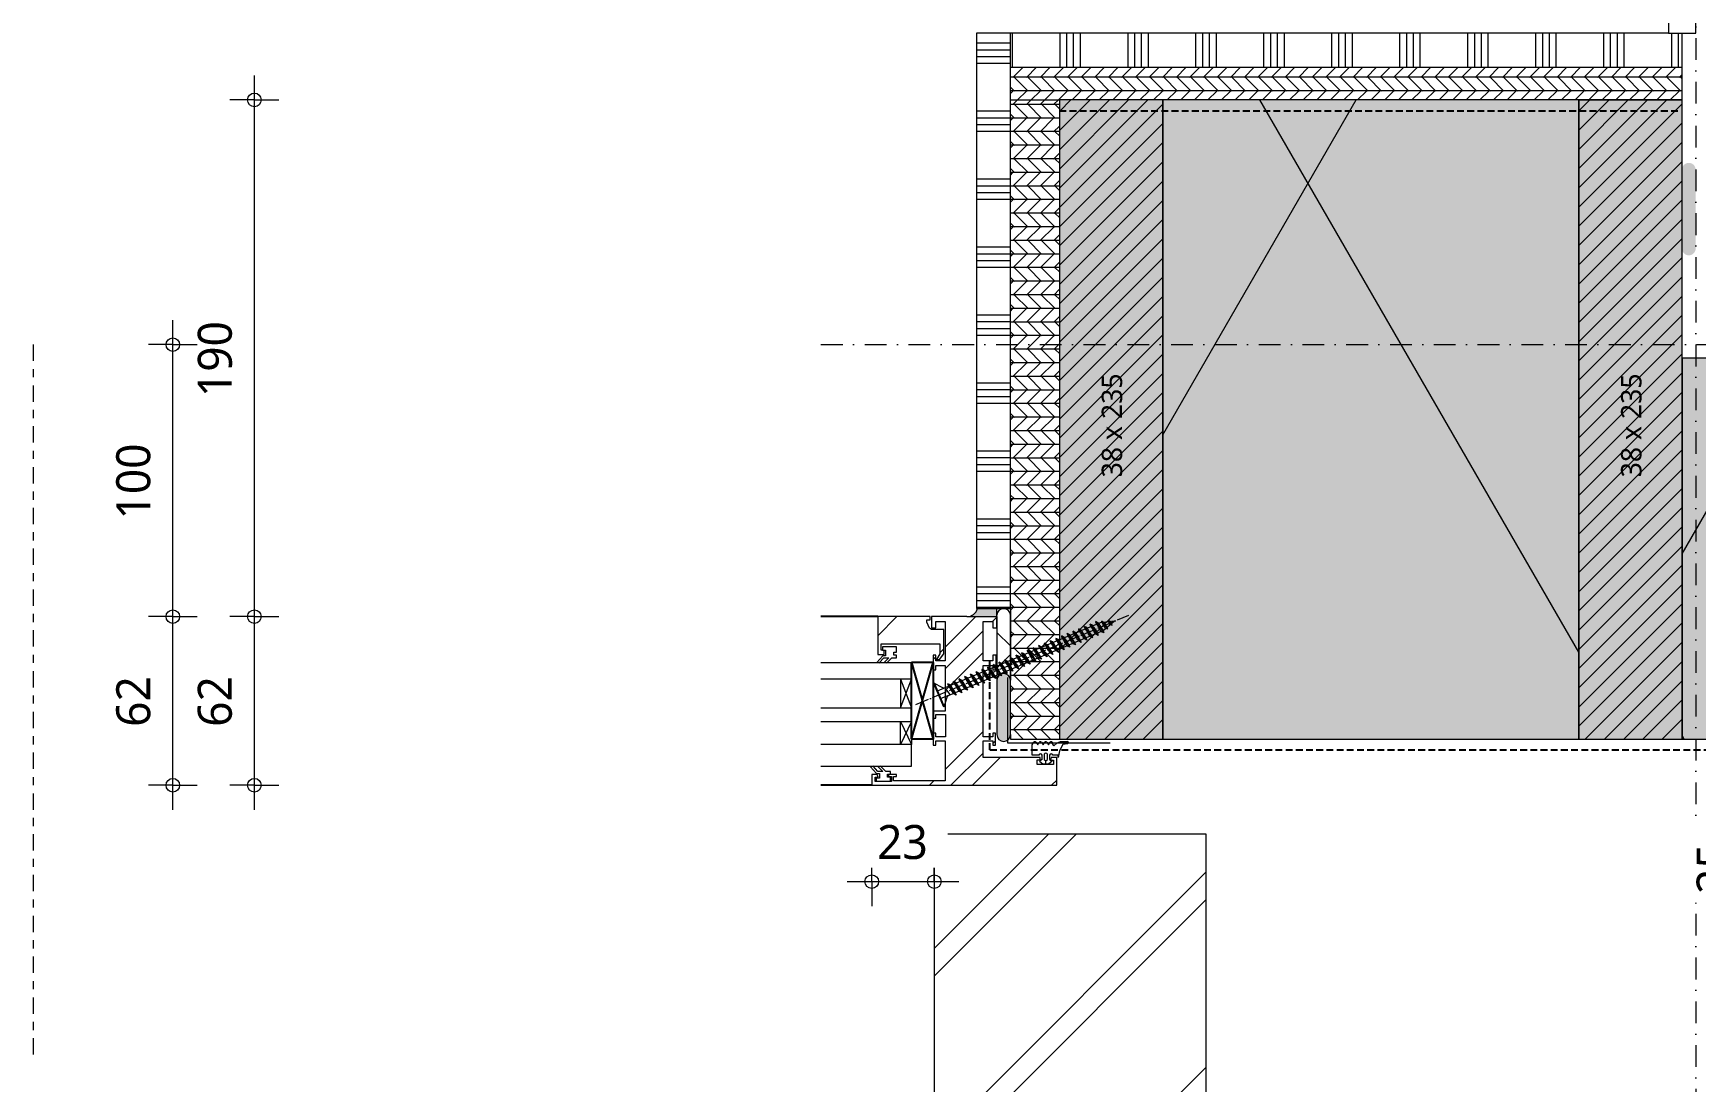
# Model space of a CAD drawing. Header units: millimetres. Extents: x -435 to 27166, y -19117 to 26500.
# Drawn here: x 3107 to 3719, y 19411 to 19796 of the extents above; entities that cross this region are included whole.
import ezdxf

# ---------------------------------------------------------------- set-up
doc = ezdxf.new("R2010")
doc.units = ezdxf.units.MM
for name, pattern in [('MV_center', [15, 6, -3, 3, -3]), ('MV_hartlijn_staal', [6.6, 5, -0.8, 0, -0.8]), ('MV_hidden', [3.75, 2.5, -1.25]), ('MV_stramien', [16, 8, -4, 0, -4])]:
    doc.linetypes.add(name, pattern=pattern)
for name, color, linetype, lineweight in [('A-ANNO-DIMS', 211, 'Continuous', 13), ('A-ANNO-DIMS-5', 211, 'Continuous', 13), ('A-ANNO-NOTE', 131, 'Continuous', 18), ('A-DETL', 90, 'Continuous', 13), ('A-DETL-GENF', 92, 'Continuous', 18), ('A-DETL-MEDM', 33, 'Continuous', 18), ('A-DETL-THIN', 151, 'Continuous', 18)]:
    doc.layers.add(name, color=color, linetype=linetype, lineweight=lineweight)
doc.styles.add('Segoe UI', font='segoeui.ttf', dxfattribs={"height": 7.5})
doc.styles.add('Segoe UI_3', font='segoeui.ttf', dxfattribs={"height": 12.5})
doc.dimstyles.new('2_5_mm', dxfattribs={"dimscale": 304.8, "dimtxt": 13.092049, "dimasz": 0.016404, "dimexe": 0.029528, "dimexo": 0.0625, "dimgap": 0.014764, "dimtad": 1, "dimdec": 0, "dimzin": 0, "dimdsep": 46, "dimtxsty": 'Segoe UI_3', "dimblk1": 'DOTBLANK', "dimblk2": 'DOTBLANK', "dimsah": 1, "dimcen": 0.09, "dimdle": 0.029528, "dimazin": 0, "dimtfac": 1, "dimtdec": 4, "dimtix": 1, "dimtmove": 0, "dimatfit": 3, "dimfxl": 0.029528, "dimfxlon": 1, "dimtvp": 1, "dimtfill": 1, "dimtolj": 1, "dimtzin": 0, "dimarcsym": 2})
pattern_1 = [(0, (0, 0), (0, 5), [50, 0]), (45, (0, 0), (5.00065916, 0), [7.071, -7.071]), (315, (0, 0), (5.00065916, 0), [7.071, -7.071])]

# ---------------------------------------------------------------- blocks, each defined once
blk = doc.blocks.new('42 isolatie - Type 1-3762154-Details Appartement')
at = {"layer": 'A-DETL-GENF'}
blk.add_hatch(color=256, dxfattribs=at).paths.add_polyline_path([(0.28, 0.8), (117.31, 0.8), (117.31, 140.8), (0.28, 140.8), (0.28, 103.27)])
at = {"layer": 'A-DETL-GENF', "lineweight": 13}
h = blk.add_hatch(dxfattribs=at)
h.set_pattern_fill('FP_8', color=256, style=0, pattern_type=2)
h.set_pattern_definition([(60, (-857.8, 704), (-121.936, 70.4), []), (120, (-857.8, 704), (-121.936, -70.4), [])])
h.paths.add_polyline_path([(0.28, 0.8), (117.31, 0.8), (117.31, 140.8), (0.28, 140.8), (0.28, 103.27)])
at = {"layer": 'A-DETL-GENF'}
for p, q in [((117.31, 140.8), (0.28, 140.8)), ((0.28, 140.8), (0.28, 0.8)), ((117.31, 140.8), (0.28, 140.8)), ((117.31, 0.8), (117.31, 140.8)), ((0.28, 0.8), (117.31, 0.8)), ((0.28, 0.8), (117.31, 0.8))]:
    blk.add_line(p, q, dxfattribs=at)
blk = doc.blocks.new('00 hout_rechthoekig_sls - SLS 38x235-V4-Details Appartement')
at = {"layer": 'A-DETL-GENF', "lineweight": 13}
blk.add_hatch(color=256, dxfattribs=at).paths.add_polyline_path([(235, 0), (235, 38), (0, 38), (0, 0), (132.53, 0)])
at = {"layer": 'A-DETL-MEDM', "lineweight": 13}
h = blk.add_hatch(dxfattribs=at)
h.set_pattern_fill('FP_26', color=256, style=0, pattern_type=2)
h.set_pattern_definition([(135, (19771.561, -3675.777), (-3.5355339, -3.5355339), [])])
h.paths.add_polyline_path([(235, 0), (235, 38), (0, 38), (0, 0), (132.53, 0)])
at = {"layer": 'A-DETL-MEDM'}
for p, q in [((235, 38), (0, 38)), ((0, 38), (0, 0)), ((235, 38), (0, 38)), ((235, 0), (235, 38)), ((235, 0), (235, 38)), ((235, 0), (235, 38)), ((0, 0), (235, 0))]:
    blk.add_line(p, q, dxfattribs=at)
blk = doc.blocks.new('00 hout_rechthoekig_sls - SLS 38x235-V5-Details Appartement')
at = {"layer": 'A-DETL-GENF', "lineweight": 13}
blk.add_hatch(color=256, dxfattribs=at).paths.add_polyline_path([(235, 0), (235, 38), (0, 38), (0, 0), (132.53, 0)])
at = {"layer": 'A-DETL-MEDM', "lineweight": 13}
h = blk.add_hatch(dxfattribs=at)
h.set_pattern_fill('FP_27', color=256, style=0, pattern_type=2)
h.set_pattern_definition([(135, (19771.561, -3484.78), (-3.5355339, -3.5355339), [])])
h.paths.add_polyline_path([(235, 0), (235, 38), (0, 38), (0, 0), (132.53, 0)])
at = {"layer": 'A-DETL-MEDM'}
for p, q in [((235, 38), (0, 38)), ((0, 38), (0, 0)), ((235, 38), (0, 38)), ((235, 0), (235, 38)), ((235, 0), (235, 38)), ((235, 0), (235, 38)), ((0, 0), (235, 0))]:
    blk.add_line(p, q, dxfattribs=at)
blk = doc.blocks.new('31 driedubbel_glas - HR___-3167833-Details Appartement')
at = {"layer": 'A-DETL-GENF', "lineweight": 13}
for p, q in [((210, 0), (176.75, 0)), ((210, -21.5), (210, 0)), ((210, -6), (176.75, -6)), ((206, -6), (206, -16.5)), ((206, -16.5), (210, -6)), ((206, -6), (210, -16.5)), ((176.75, -16.5), (210, -16.5)), ((176.75, -21.5), (210, -21.5)), ((210, -21.5), (206, -30)), ((206, -21.5), (210, -30)), ((206, -30), (206, -21.5)), ((210, -21.5), (210, -30)), ((210, -30), (176.75, -30)), ((210, -30), (206, -30)), ((210, -38), (210, -30)), ((176.75, -38), (210, -38))]:
    blk.add_line(p, q, dxfattribs=at)
blk = doc.blocks.new('28 schroeven 2D - Verzonken schroef 5_0x70mm-3126482-Details Appartement')
at = {"layer": 'A-DETL-GENF', "linetype": 'MV_hartlijn_staal', "lineweight": 13}
blk.add_line((0, 9.1), (0, -75.9), dxfattribs=at)
at = {"layer": 'A-DETL-GENF', "lineweight": 5}
for p, q in [((-4.9, 0), (4.9, 0)), ((-2.04, -2.4), (-4.9, 0)), ((4.9, 0), (2.04, -2.4)), ((-4.54, -0.3), (4.54, -0.3)), ((2.5, -4.74), (-2.5, -5.9)), ((-2.5, -5.9), (-1.75, -5.26)), ((-1.5, -4), (1.53, -3.26)), ((-1.5, -3.55), (-1.5, -65)), ((1.5, -65), (1.5, -3.55)), ((1.75, -5.38), (2.5, -4.74)), ((2.5, -7), (-2.5, -8.17)), ((-2.5, -8.17), (-1.75, -7.53)), ((2.5, -9.27), (-2.5, -10.44)), ((-2.5, -10.44), (-1.75, -9.8)), ((2.5, -11.54), (-2.5, -12.71)), ((-2.5, -12.71), (-1.75, -12.07)), ((1.75, -7.64), (2.5, -7)), ((1.75, -9.91), (2.5, -9.27)), ((1.75, -12.18), (2.5, -11.54)), ((2.5, -13.81), (-2.5, -14.98)), ((-2.5, -14.98), (-1.75, -14.34)), ((2.5, -16.08), (-2.5, -17.24)), ((-2.5, -17.24), (-1.75, -16.6)), ((1.75, -14.45), (2.5, -13.81)), ((1.75, -16.72), (2.5, -16.08)), ((2.5, -18.35), (-2.5, -19.51)), ((-2.5, -19.51), (-1.75, -18.87)), ((2.5, -20.62), (-2.5, -21.78)), ((-2.5, -21.78), (-1.75, -21.14)), ((2.5, -22.89), (-2.5, -24.05)), ((-2.5, -24.05), (-1.75, -23.41)), ((1.75, -18.99), (2.5, -18.35)), ((1.75, -21.26), (2.5, -20.62)), ((1.75, -23.53), (2.5, -22.89)), ((2.5, -25.16), (-2.5, -26.32)), ((-2.5, -26.32), (-1.75, -25.68)), ((2.5, -27.43), (-2.5, -28.59)), ((-2.5, -28.59), (-1.75, -27.95)), ((2.5, -29.69), (-2.5, -30.86)), ((-2.5, -30.86), (-1.75, -30.22)), ((1.75, -25.8), (2.5, -25.16)), ((1.75, -28.07), (2.5, -27.43)), ((1.75, -30.33), (2.5, -29.69)), ((2.5, -31.96), (-2.5, -33.13)), ((-2.5, -33.13), (-1.75, -32.49)), ((2.5, -34.23), (-2.5, -35.4)), ((-2.5, -35.4), (-1.75, -34.76)), ((2.5, -36.5), (-2.5, -37.67)), ((1.75, -32.6), (2.5, -31.96)), ((1.75, -34.87), (2.5, -34.23)), ((1.75, -37.14), (2.5, -36.5)), ((-2.5, -37.67), (-1.75, -37.03)), ((2.5, -38.77), (-2.5, -39.93)), ((-2.5, -39.93), (-1.75, -39.29)), ((2.5, -41.04), (-2.5, -42.2)), ((-2.5, -42.2), (-1.75, -41.56)), ((1.75, -39.41), (2.5, -38.77)), ((1.75, -41.68), (2.5, -41.04)), ((2.5, -43.31), (-2.5, -44.47)), ((-2.5, -44.47), (-1.75, -43.83)), ((2.5, -45.58), (-2.5, -46.74)), ((-2.5, -46.74), (-1.75, -46.1)), ((2.5, -47.85), (-2.5, -49.01)), ((-2.5, -49.01), (-1.75, -48.37)), ((1.75, -43.95), (2.5, -43.31)), ((1.75, -46.22), (2.5, -45.58)), ((1.75, -48.49), (2.5, -47.85)), ((2.5, -50.12), (-2.5, -51.28)), ((-2.5, -51.28), (-1.75, -50.64)), ((2.5, -52.38), (-2.5, -53.55)), ((-2.5, -53.55), (-1.75, -52.91)), ((2.5, -54.65), (-2.5, -55.82)), ((1.75, -50.76), (2.5, -50.12)), ((1.75, -53.02), (2.5, -52.38)), ((1.75, -55.29), (2.5, -54.65)), ((-2.5, -55.82), (-1.75, -55.18)), ((2.5, -56.92), (-2.5, -58.09)), ((-2.5, -58.09), (-1.75, -57.45)), ((2.5, -59.19), (-2.5, -60.36)), ((-2.5, -60.36), (-1.75, -59.72)), ((1.75, -57.56), (2.5, -56.92)), ((1.75, -59.83), (2.5, -59.19)), ((2.5, -61.46), (-2.5, -62.62)), ((-2.5, -62.62), (-1.75, -61.98)), ((2.5, -63.73), (-2.5, -64.89)), ((-2.5, -64.89), (-1.75, -64.25)), ((1.76, -65.84), (-1.76, -66.66)), ((-1.76, -66.66), (-1.01, -66.02)), ((-1.5, -65), (0, -70)), ((0, -70), (1.5, -65)), ((1.01, -66.48), (1.76, -65.84)), ((1.75, -62.1), (2.5, -61.46)), ((1.75, -64.37), (2.5, -63.73)), ((-1.02, -68.71), (-0.27, -68.07)), ((1.02, -68.23), (-1.02, -68.71)), ((0.27, -68.87), (1.02, -68.23))]:
    blk.add_line(p, q, dxfattribs=at)
at = {"layer": 'A-DETL-GENF'}
for p, q in [((-1.5, -3.55), (-1.5, 0)), ((1.5, -3.55), (1.5, 0))]:
    blk.add_line(p, q, dxfattribs=at)
at = {"layer": 'A-DETL-GENF', "lineweight": 5}
for centre, start, end in [((-3, -3.55), 360, 50), ((3, -3.55), 130, 180)]:
    blk.add_arc(centre, 1.5, start, end, dxfattribs=at)
for points in [[(-2.5, -5.9), (-1.83, -6.19), (1.75, -5.38)], [(-1.75, -5.26), (2.23, -4.46), (2.5, -4.74)], [(-2.5, -8.17), (-1.83, -8.46), (1.75, -7.64)], [(-2.5, -10.44), (-1.83, -10.73), (1.75, -9.91)], [(-2.5, -12.71), (-1.83, -13), (1.75, -12.18)], [(-1.75, -7.53), (2.23, -6.73), (2.5, -7)], [(-1.75, -9.8), (2.23, -9), (2.5, -9.27)], [(-1.75, -12.07), (2.23, -11.27), (2.5, -11.54)], [(-2.5, -14.98), (-1.83, -15.27), (1.75, -14.45)], [(-2.5, -17.24), (-1.83, -17.54), (1.75, -16.72)], [(-1.75, -14.34), (2.23, -13.53), (2.5, -13.81)], [(-1.75, -16.6), (2.23, -15.8), (2.5, -16.08)], [(-1.75, -18.87), (2.23, -18.07), (2.5, -18.35)], [(-2.5, -19.51), (-1.83, -19.81), (1.75, -18.99)], [(-2.5, -21.78), (-1.83, -22.08), (1.75, -21.26)], [(-2.5, -24.05), (-1.83, -24.35), (1.75, -23.53)], [(-1.75, -21.14), (2.23, -20.34), (2.5, -20.62)], [(-1.75, -23.41), (2.23, -22.61), (2.5, -22.89)], [(-2.5, -26.32), (-1.83, -26.61), (1.75, -25.8)], [(-2.5, -28.59), (-1.83, -28.88), (1.75, -28.07)], [(-2.5, -30.86), (-1.83, -31.15), (1.75, -30.33)], [(-1.75, -25.68), (2.23, -24.88), (2.5, -25.16)], [(-1.75, -27.95), (2.23, -27.15), (2.5, -27.43)], [(-1.75, -30.22), (2.23, -29.42), (2.5, -29.69)], [(-2.5, -33.13), (-1.83, -33.42), (1.75, -32.6)], [(-2.5, -35.4), (-1.83, -35.69), (1.75, -34.87)], [(-1.75, -32.49), (2.23, -31.69), (2.5, -31.96)], [(-1.75, -34.76), (2.23, -33.96), (2.5, -34.23)], [(-1.75, -37.03), (2.23, -36.22), (2.5, -36.5)], [(-2.5, -37.67), (-1.83, -37.96), (1.75, -37.14)], [(-2.5, -39.93), (-1.83, -40.23), (1.75, -39.41)], [(-2.5, -42.2), (-1.83, -42.5), (1.75, -41.68)], [(-1.75, -39.29), (2.23, -38.49), (2.5, -38.77)], [(-1.75, -41.56), (2.23, -40.76), (2.5, -41.04)], [(-2.5, -44.47), (-1.83, -44.77), (1.75, -43.95)], [(-2.5, -46.74), (-1.83, -47.04), (1.75, -46.22)], [(-2.5, -49.01), (-1.83, -49.3), (1.75, -48.49)], [(-1.75, -43.83), (2.23, -43.03), (2.5, -43.31)], [(-1.75, -46.1), (2.23, -45.3), (2.5, -45.58)], [(-1.75, -48.37), (2.23, -47.57), (2.5, -47.85)], [(-2.5, -51.28), (-1.83, -51.57), (1.75, -50.76)], [(-2.5, -53.55), (-1.83, -53.84), (1.75, -53.02)], [(-1.75, -50.64), (2.23, -49.84), (2.5, -50.12)], [(-1.75, -52.91), (2.23, -52.11), (2.5, -52.38)], [(-1.75, -55.18), (2.23, -54.38), (2.5, -54.65)], [(-2.5, -55.82), (-1.83, -56.11), (1.75, -55.29)], [(-2.5, -58.09), (-1.83, -58.38), (1.75, -57.56)], [(-2.5, -60.36), (-1.83, -60.65), (1.75, -59.83)], [(-1.75, -57.45), (2.23, -56.65), (2.5, -56.92)], [(-1.75, -59.72), (2.23, -58.91), (2.5, -59.19)], [(-2.5, -62.62), (-1.83, -62.92), (1.75, -62.1)], [(-2.5, -64.89), (-1.83, -65.19), (1.75, -64.37)], [(-1.76, -66.66), (-1.34, -66.87), (1.01, -66.48)], [(-1.75, -61.98), (2.23, -61.18), (2.5, -61.46)], [(-1.75, -64.25), (2.23, -63.45), (2.5, -63.73)], [(-1.01, -66.02), (1.59, -65.65), (1.76, -65.84)], [(-1.02, -68.71), (-0.85, -68.85), (0.27, -68.87)], [(-0.27, -68.07), (0.96, -68.13), (1.02, -68.23)]]:
    blk.add_open_spline(points, degree=2, dxfattribs=at)
blk = doc.blocks.new('42 isolatie - Type 1-3762092-Details Appartement')
at = {"layer": 'A-DETL-GENF'}
blk.add_hatch(color=256, dxfattribs=at).paths.add_polyline_path([(153.28, 0.8), (153.28, 235.8), (0.28, 235.8), (0.28, 0.8), (118.32, 0.8)])
at = {"layer": 'A-DETL-GENF', "lineweight": 13}
h = blk.add_hatch(dxfattribs=at)
h.set_pattern_fill('FP_12', color=256, style=0, pattern_type=2)
h.set_pattern_definition([(60, (-1986.72, 235.79), (-203.516, 117.5), []), (120, (-1986.72, 235.79), (-203.516, -117.5), [])])
h.paths.add_polyline_path([(153.28, 0.8), (153.28, 235.8), (0.28, 235.8), (0.28, 0.8), (118.32, 0.8)])
at = {"layer": 'A-DETL-GENF'}
for p, q in [((153.28, 235.8), (0.28, 235.8)), ((0.28, 235.8), (0.28, 0.8)), ((153.28, 235.8), (0.28, 235.8)), ((0.28, 235.8), (0.28, 0.8)), ((153.28, 0.8), (153.28, 235.8)), ((153.28, 0.8), (153.28, 235.8)), ((0.28, 0.8), (153.28, 0.8)), ((0.28, 0.8), (153.28, 0.8))]:
    blk.add_line(p, q, dxfattribs=at)
blk = doc.blocks.new('NLRS_00_DI_maskeer - Type 1-4234949-Details Appartement')
at = {"layer": 'A-DETL-GENF', "linetype": 'MV_center'}
blk.add_line((-100, 0), (162, 0), dxfattribs=at)
blk = doc.blocks.new('DIMBLOCK56-Details Appartement')
at = {"layer": 'A-ANNO-DIMS-5'}
for p, q in [((3188.72, 19581.56), (3179.72, 19581.56)), ((3188.72, 19510.56), (3188.72, 19581.56)), ((3188.72, 19581.56), (3197.72, 19581.56)), ((3188.72, 19519.56), (3179.72, 19519.56)), ((3188.72, 19519.56), (3197.72, 19519.56))]:
    blk.add_line(p, q, dxfattribs=at)
for centre in [(3188.72, 19581.56), (3188.72, 19519.56)]:
    blk.add_circle(centre, 2.5, dxfattribs=at)
at = {"layer": 'A-ANNO-DIMS-5', "color": 0, "insert": (3167.91, 19541.04), "char_height": 12.5, "width": 22.8516, "attachment_point": 1, "rotation": 90, "line_spacing_factor": 1.142579, "style": 'Segoe UI_3', "bg_fill": 3, "box_fill_scale": 1.25, "bg_fill_color": 9, "bg_fill_true_color": 13158600, "bg_fill_transparency": 0}
blk.add_mtext('62', dxfattribs=at)
blk = doc.blocks.new('_DotBlank')
at = {"color": 0, "linetype": 'ByBlock', "lineweight": -2}
blk.add_line((-0.5, 0), (-1, 0), dxfattribs=at)
blk.add_circle((0, 0), 0.5, dxfattribs=at)
blk = doc.blocks.new('DIMBLOCK57-Details Appartement')
at = {"layer": 'A-ANNO-DIMS-5'}
for p, q in [((3188.72, 19581.56), (3188.72, 19780.56)), ((3188.72, 19771.56), (3179.72, 19771.56)), ((3188.72, 19771.56), (3197.72, 19771.56)), ((3188.72, 19581.56), (3179.72, 19581.56)), ((3188.72, 19581.56), (3197.72, 19581.56))]:
    blk.add_line(p, q, dxfattribs=at)
for centre in [(3188.72, 19771.56), (3188.72, 19581.56)]:
    blk.add_circle(centre, 2.5, dxfattribs=at)
at = {"layer": 'A-ANNO-DIMS-5', "color": 0, "insert": (3167.91, 19662.28), "char_height": 12.5, "width": 34.2774, "attachment_point": 1, "rotation": 90, "line_spacing_factor": 1.142579, "style": 'Segoe UI_3', "bg_fill": 3, "box_fill_scale": 1.25, "bg_fill_color": 9, "bg_fill_true_color": 13158600, "bg_fill_transparency": 0}
blk.add_mtext('190', dxfattribs=at)
blk = doc.blocks.new('DIMBLOCK59-Details Appartement')
at = {"layer": 'A-ANNO-DIMS-5'}
for p, q in [((3158.72, 19581.56), (3149.72, 19581.56)), ((3158.72, 19510.56), (3158.72, 19581.56)), ((3158.72, 19581.56), (3167.72, 19581.56)), ((3158.72, 19519.56), (3149.72, 19519.56)), ((3158.72, 19519.56), (3167.72, 19519.56))]:
    blk.add_line(p, q, dxfattribs=at)
for centre in [(3158.72, 19581.56), (3158.72, 19519.56)]:
    blk.add_circle(centre, 2.5, dxfattribs=at)
at = {"layer": 'A-ANNO-DIMS-5', "color": 0, "insert": (3137.91, 19541.04), "char_height": 12.5, "width": 22.8516, "attachment_point": 1, "rotation": 90, "line_spacing_factor": 1.142579, "style": 'Segoe UI_3', "bg_fill": 3, "box_fill_scale": 1.25, "bg_fill_color": 9, "bg_fill_true_color": 13158600, "bg_fill_transparency": 0}
blk.add_mtext('62', dxfattribs=at)
blk = doc.blocks.new('DIMBLOCK60-Details Appartement')
at = {"layer": 'A-ANNO-DIMS-5'}
for p, q in [((3158.72, 19581.56), (3158.72, 19690.56)), ((3158.72, 19681.56), (3149.72, 19681.56)), ((3158.72, 19681.56), (3167.72, 19681.56)), ((3158.72, 19581.56), (3149.72, 19581.56)), ((3158.72, 19581.56), (3167.72, 19581.56))]:
    blk.add_line(p, q, dxfattribs=at)
for centre in [(3158.72, 19681.56), (3158.72, 19581.56)]:
    blk.add_circle(centre, 2.5, dxfattribs=at)
at = {"layer": 'A-ANNO-DIMS-5', "color": 0, "insert": (3137.91, 19617.28), "char_height": 12.5, "width": 34.2774, "attachment_point": 1, "rotation": 90, "line_spacing_factor": 1.142579, "style": 'Segoe UI_3', "bg_fill": 3, "box_fill_scale": 1.25, "bg_fill_color": 9, "bg_fill_true_color": 13158600, "bg_fill_transparency": 0}
blk.add_mtext('100', dxfattribs=at)
blk = doc.blocks.new('DIMBLOCK62-Details Appartement')
at = {"layer": 'A-ANNO-DIMS-5'}
for p, q in [((3415.78, 19484.13), (3415.78, 19493.13)), ((3438.78, 19484.13), (3438.78, 19493.13)), ((3406.78, 19484.13), (3447.78, 19484.13)), ((3415.78, 19484.13), (3415.78, 19475.13)), ((3438.78, 19484.13), (3438.78, 19475.13))]:
    blk.add_line(p, q, dxfattribs=at)
for centre in [(3415.78, 19484.13), (3438.78, 19484.13)]:
    blk.add_circle(centre, 2.5, dxfattribs=at)
at = {"layer": 'A-ANNO-DIMS-5', "color": 0, "insert": (3417.76, 19504.94), "char_height": 12.5, "width": 22.8516, "attachment_point": 1, "line_spacing_factor": 1.142579, "style": 'Segoe UI_3', "bg_fill": 3, "box_fill_scale": 1.25, "bg_fill_color": 9, "bg_fill_true_color": 13158600, "bg_fill_transparency": 0}
blk.add_mtext('23', dxfattribs=at)
blk = doc.blocks.new('DIMBLOCK76-Details Appartement')
at = {"layer": 'A-ANNO-DIMS-5'}
for p, q in [((3739.92, 19510.56), (3739.92, 19467.56)), ((3739.92, 19501.56), (3730.92, 19501.56)), ((3739.92, 19501.56), (3748.92, 19501.56)), ((3739.92, 19476.56), (3730.92, 19476.56)), ((3739.92, 19476.56), (3748.92, 19476.56))]:
    blk.add_line(p, q, dxfattribs=at)
for centre in [(3739.92, 19501.56), (3739.92, 19476.56)]:
    blk.add_circle(centre, 2.5, dxfattribs=at)
at = {"layer": 'A-ANNO-DIMS-5', "color": 0, "insert": (3719.11, 19479.54), "char_height": 12.5, "width": 22.8516, "attachment_point": 1, "rotation": 90, "line_spacing_factor": 1.142579, "style": 'Segoe UI_3', "bg_fill": 3, "box_fill_scale": 1.25, "bg_fill_color": 9, "bg_fill_true_color": 13158600, "bg_fill_transparency": 0}
blk.add_mtext('25', dxfattribs=at)

msp = doc.modelspace()

# ---------------------------------------------------------------- hatches: boundary and pattern name
at = {"layer": 'A-DETL-GENF', "lineweight": 13}
h = msp.add_hatch(dxfattribs=at)
h.set_pattern_fill('FP_16', color=254, style=0, pattern_type=2)
h.set_pattern_definition([(0, (0, 10), (0, 25), []), (0, (0, 12.5), (0, 25), []), (0, (0, 15), (0, 25), []), (0, (0, 17.5), (0, 25), [])])
h.paths.add_polyline_path([(3454.28, 19584.56), (3466.78, 19584.56), (3466.78, 19796.06), (3454.28, 19796.06), (3454.28, 19639.03)])
h = msp.add_hatch(dxfattribs=at)
h.set_pattern_fill('FP_15', color=254, style=0, pattern_type=2)
h.set_pattern_definition([(90, (10, 0), (-25, 1e-15), []), (90, (12.5, 0), (-25, 1e-15), []), (90, (15, 0), (-25, 1e-15), []), (90, (17.5, 0), (-25, 1e-15), [])])
h.paths.add_polyline_path([(3713.78, 19783.56), (3713.78, 19796.06), (3466.78, 19796.06), (3466.78, 19783.56), (3708.81, 19783.56)])
h = msp.add_hatch(dxfattribs=at)
h.set_pattern_fill('FP_11', color=254, style=0, pattern_type=2)
h.set_pattern_definition(pattern_1)
h.paths.add_polyline_path([(3522.78, 19771.56), (3713.78, 19771.56), (3713.78, 19783.56), (3466.78, 19783.56), (3466.78, 19771.56), (3484.78, 19771.56)])
h = msp.add_hatch(dxfattribs=at)
h.set_pattern_fill('FP_11', color=254, style=0, pattern_type=2)
h.set_pattern_definition(pattern_1)
h.paths.add_polyline_path([(3484.78, 19536.56), (3484.78, 19771.56), (3466.78, 19771.56), (3466.78, 19536.56)])
at = {"layer": 'A-DETL-GENF'}
for color, points in [(7, [(3716.28, 19714.41), (3716.85, 19714.47), (3717.39, 19714.67), (3717.87, 19714.98), (3718.27, 19715.4), (3718.56, 19715.9), (3718.74, 19716.45), (3718.78, 19717.02), (3718.74, 19746.37), (3718.56, 19746.92), (3718.27, 19747.41), (3717.87, 19747.83), (3717.39, 19748.14), (3716.85, 19748.34), (3716.28, 19748.41), (3715.71, 19748.34), (3715.16, 19748.14), (3714.68, 19747.83), (3714.28, 19747.41), (3713.99, 19746.92), (3713.82, 19746.37), (3713.78, 19745.79), (3713.82, 19716.45), (3713.99, 19715.9), (3714.28, 19715.4), (3714.68, 19714.98), (3715.16, 19714.67), (3715.71, 19714.47)]), (1, [(3461.78, 19581.56), (3461.78, 19584.56), (3454.65, 19584.56), (3454.34, 19583.74), (3453.86, 19583.01), (3453.23, 19582.4), (3452.48, 19581.94), (3451.65, 19581.66), (3450.78, 19581.56)]), (7, [(3464.28, 19535.66), (3464.93, 19535.75), (3465.53, 19536), (3466.05, 19536.39), (3466.45, 19536.91), (3466.7, 19537.51), (3466.78, 19538.16), (3466.78, 19558.16), (3466.7, 19558.81), (3466.45, 19559.41), (3466.05, 19559.93), (3465.53, 19560.33), (3464.93, 19560.58), (3464.28, 19560.66), (3463.63, 19560.58), (3463.03, 19560.33), (3462.51, 19559.93), (3462.12, 19559.41), (3461.87, 19558.81), (3461.78, 19558.16), (3461.78, 19538.16), (3461.87, 19537.51), (3462.12, 19536.91), (3462.51, 19536.39), (3463.03, 19536), (3463.63, 19535.75)])]:
    msp.add_hatch(color=color, dxfattribs=at).paths.add_polyline_path(points)
at = {"layer": 'A-DETL-GENF', "lineweight": 13}
h = msp.add_hatch(dxfattribs=at)
h.set_pattern_fill('FP_21', color=251, style=0, pattern_type=2)
h.set_pattern_definition([(45, (0, 0), (-10.606602, 10.606602), []), (135, (0, 0), (-10.606602, -10.606602), [])])
h.paths.add_polyline_path([(3461.78, 19558.16), (3461.87, 19558.81), (3462.12, 19559.41), (3462.51, 19559.93), (3463.03, 19560.33), (3463.63, 19560.58), (3464.28, 19560.66), (3464.93, 19560.58), (3465.53, 19560.33), (3466.05, 19559.93), (3466.45, 19559.41), (3466.7, 19558.81), (3466.78, 19558.16), (3466.78, 19582.06), (3466.7, 19582.71), (3466.45, 19583.31), (3466.05, 19583.83), (3465.53, 19584.23), (3464.93, 19584.48), (3464.28, 19584.56), (3463.63, 19584.48), (3463.03, 19584.23), (3462.51, 19583.83), (3462.12, 19583.31), (3461.87, 19582.71), (3461.78, 19581.66), (3461.78, 19558.81)])
h = msp.add_hatch(dxfattribs=at)
h.set_pattern_fill('FP_30', color=254, style=0, pattern_type=2)
h.set_pattern_definition([(45, (0, 0), (-22.45064, 22.45064), []), (45, (7.937, 0), (0, 44.90128), []), (45, (-7.937, 0), (0, 44.90128), [])])
h.paths.add_polyline_path([(3417.43, 19519.56), (3483.78, 19519.56), (3483.78, 19529.76), (3481.78, 19529.76), (3481.48, 19528.76), (3482.58, 19528.76), (3482.58, 19527.16), (3476.59, 19527.16), (3476.59, 19528.96), (3477.69, 19528.96), (3477.69, 19529.76), (3456.73, 19529.76), (3456.73, 19535.86), (3460.28, 19535.86), (3460.28, 19534.27), (3461.28, 19534.27), (3461.28, 19538.77), (3460.28, 19538.77), (3460.28, 19537.36), (3456.78, 19537.36), (3456.78, 19563.56), (3460.28, 19563.56), (3460.28, 19561.98), (3461.58, 19561.98), (3461.58, 19567.38), (3460.28, 19567.38), (3460.28, 19565.26), (3456.78, 19565.26), (3456.78, 19579.76), (3460.28, 19579.76), (3460.28, 19577.39), (3461.78, 19577.39), (3461.78, 19581.56), (3437.78, 19581.56), (3437.78, 19577.39), (3439.28, 19577.39), (3439.28, 19579.76), (3442.78, 19579.76), (3442.78, 19565.26), (3439.28, 19565.26), (3439.28, 19567.38), (3438.33, 19567.38), (3438.33, 19561.98), (3439.28, 19561.98), (3439.28, 19563.56), (3442.78, 19563.56), (3442.78, 19546.76), (3438.33, 19546.76), (3438.33, 19544.17), (3439.33, 19544.17), (3439.33, 19545.56), (3442.83, 19545.56), (3442.83, 19537.36), (3439.28, 19537.36), (3439.28, 19538.77), (3438.33, 19538.77), (3438.33, 19534.27), (3439.28, 19534.27), (3439.28, 19535.86), (3442.78, 19535.86), (3442.78, 19521.16), (3423.78, 19521.16), (3423.78, 19522.76), (3424.88, 19522.76), (3424.88, 19523.56), (3421.87, 19523.56), (3421.87, 19522.76), (3422.97, 19522.76), (3422.97, 19520.96), (3416.98, 19520.96), (3416.98, 19522.56), (3418.08, 19522.56), (3417.78, 19523.56), (3415.78, 19523.56), (3415.78, 19519.56)])
h.paths.add_polyline_path([(3440.65, 19565.76), (3442.28, 19567.84), (3442.28, 19576.86), (3437.78, 19576.86), (3437, 19577.36), (3436.05, 19579.47), (3436.05, 19580.36), (3437.28, 19580.36), (3437.28, 19581.56), (3417.98, 19581.56), (3417.98, 19567.69), (3420.28, 19567.69), (3420.28, 19569.26), (3419.18, 19569.26), (3419.18, 19571.61), (3440.81, 19571.61), (3440.81, 19567.86), (3439.55, 19565.76)])
h = msp.add_hatch(dxfattribs=at)
h.set_pattern_fill('FP_10', color=57, style=0, pattern_type=2)
h.set_pattern_definition([(45, (0, 0), (-35.92102, 35.92102), []), (45, (10.16, 0), (-35.92102, 35.92102), [])])
h.paths.add_polyline_path([(3438.78, 19071.56), (3868.81, 19071.56), (3868.81, 19501.56), (3768.81, 19501.56), (3768.81, 19171.56), (3538.78, 19171.56), (3538.78, 19501.56), (3438.78, 19501.56), (3438.78, 19442.66)])

# ---------------------------------------------------------------- linework, layer by layer
at = {"layer": 'A-DETL', "lineweight": 18}
for p, q in [((3708.81, 20051.88), (3708.81, 19796.06)), ((3718.81, 19796.06), (3718.81, 20051.88)), ((3466.78, 19796.06), (3454.28, 19796.06)), ((3454.28, 19796.06), (3454.28, 19584.56)), ((3708.81, 19796.06), (3466.78, 19796.06)), ((3466.78, 19584.56), (3466.78, 19796.06)), ((3708.81, 19796.06), (3718.81, 19796.06)), ((3713.78, 19783.56), (3713.78, 19796.06)), ((3466.78, 19783.56), (3713.78, 19783.56)), ((3713.78, 19771.56), (3713.78, 19783.56)), ((3466.78, 19771.56), (3484.78, 19771.56)), ((3675.78, 19771.56), (3713.78, 19771.56)), ((3454.28, 19584.56), (3466.78, 19584.56)), ((3461.78, 19581.56), (3461.78, 19584.56)), ((3466.78, 19584.56), (3466.78, 19558.16)), ((3450.78, 19581.56), (3461.78, 19581.56)), ((3461.78, 19581.56), (3461.78, 19558.16)), ((3466.78, 19558.16), (3466.78, 19582.06)), ((3419.18, 19571.61), (3440.81, 19571.61)), ((3419.82, 19567.18), (3417.62, 19564.73)), ((3418.55, 19564.53), (3420.25, 19566.43)), ((3424.92, 19570.48), (3419.7, 19570.48)), ((3419.7, 19570.48), (3419.7, 19569.26)), ((3419.7, 19569.26), (3420.87, 19569.26)), ((3420.87, 19567.18), (3419.82, 19567.18)), ((3420.25, 19566.43), (3422.07, 19566.43)), ((3422.07, 19566.43), (3420.37, 19564.73)), ((3420.87, 19569.26), (3420.87, 19567.18)), ((3421.28, 19564.53), (3423.18, 19566.43)), ((3423.18, 19566.43), (3424.92, 19566.43)), ((3423.88, 19567.38), (3423.88, 19568.53)), ((3423.88, 19568.53), (3424.92, 19568.53)), ((3424.92, 19567.38), (3423.88, 19567.38)), ((3424.92, 19568.53), (3424.92, 19570.48)), ((3424.92, 19566.43), (3424.92, 19567.38)), ((3417.62, 19564.73), (3418.55, 19564.53)), ((3420.37, 19564.73), (3421.28, 19564.53)), ((3461.78, 19558.16), (3461.78, 19538.16)), ((3465.76, 19535.02), (3465.76, 19559.18)), ((3466.78, 19538.16), (3466.78, 19558.16)), ((3503.47, 19535.02), (3465.76, 19535.02)), ((3466.78, 19538.16), (3466.78, 19536.56)), ((3466.78, 19536.56), (3484.78, 19536.56)), ((3416.28, 19526.53), (3415.35, 19526.34)), ((3415.35, 19526.34), (3417.55, 19523.89)), ((3417.99, 19524.64), (3416.28, 19526.53)), ((3417.55, 19523.89), (3418.61, 19523.89)), ((3419.81, 19524.64), (3417.99, 19524.64)), ((3419.02, 19526.53), (3418.11, 19526.34)), ((3418.11, 19526.34), (3419.81, 19524.64)), ((3418.61, 19523.89), (3418.61, 19522.22)), ((3420.91, 19524.64), (3419.02, 19526.53)), ((3422.66, 19524.64), (3420.91, 19524.64)), ((3421.61, 19522.54), (3421.61, 19523.69)), ((3421.61, 19523.69), (3422.66, 19523.69)), ((3422.66, 19523.69), (3422.66, 19524.64)), ((3418.61, 19522.22), (3417.43, 19522.22)), ((3417.43, 19522.22), (3417.43, 19521.08)), ((3417.43, 19521.08), (3422.66, 19521.08)), ((3422.66, 19522.54), (3421.61, 19522.54)), ((3422.66, 19521.08), (3422.66, 19522.54))]:
    msp.add_line(p, q, dxfattribs=at)
at = {"layer": 'A-DETL', "linetype": 'MV_stramien', "lineweight": 18}
for p, q in [((3718.81, 20051.88), (3718.81, 18903.08)), ((3397.08, 19681.56), (4116.31, 19681.56))]:
    msp.add_line(p, q, dxfattribs=at)
at = {"layer": 'A-DETL', "linetype": 'MV_hidden', "lineweight": 25}
for p, q in [((3484.78, 19767.52), (3713.78, 19767.52)), ((3459.25, 19532.52), (3459.25, 19565.71)), ((3459.25, 19532.52), (3836.81, 19532.52))]:
    msp.add_line(p, q, dxfattribs=at)
at = {"layer": 'A-DETL', "lineweight": 25}
for p, q in [((3417.98, 19581.56), (3397.08, 19581.56)), ((3438.33, 19564.68), (3430.33, 19564.68)), ((3430.33, 19536.52), (3430.33, 19564.68)), ((3430.33, 19564.68), (3438.33, 19536.52)), ((3430.33, 19536.52), (3438.33, 19564.68)), ((3438.33, 19564.68), (3438.33, 19536.52)), ((3438.33, 19536.52), (3430.33, 19536.52)), ((3415.78, 19519.56), (3397.08, 19519.56))]:
    msp.add_line(p, q, dxfattribs=at)
at = {"layer": 'A-DETL'}
for p, q in [((3474.78, 19534.46), (3475.36, 19535.35)), ((3476.14, 19535.41), (3476.79, 19534.38)), ((3476.79, 19534.38), (3477.37, 19535.35)), ((3478.15, 19535.41), (3478.79, 19534.38)), ((3478.79, 19534.38), (3479.38, 19535.35)), ((3480.15, 19535.41), (3480.8, 19534.38)), ((3480.8, 19534.38), (3481.38, 19535.35)), ((3482.68, 19534.06), (3483.94, 19535.18)), ((3483.94, 19535.18), (3485.19, 19535.66)), ((3485.19, 19535.66), (3487.81, 19535.66)), ((3474.78, 19530.66), (3474.78, 19534.46)), ((3477.19, 19530.66), (3474.78, 19530.66)), ((3478.39, 19529.06), (3477.45, 19528.38)), ((3478.39, 19529.06), (3478.39, 19530.66)), ((3479.17, 19530.96), (3479.17, 19529.06)), ((3479.17, 19529.06), (3479.78, 19528.57)), ((3479.78, 19528.57), (3480.39, 19529.06)), ((3480.39, 19529.06), (3480.39, 19530.96)), ((3481.17, 19530.66), (3481.17, 19529.06)), ((3481.17, 19529.06), (3481.5, 19528.82)), ((3484.28, 19530.66), (3482.37, 19530.66)), ((3484.87, 19532.21), (3484.28, 19529.76)), ((3484.28, 19529.76), (3484.28, 19530.66)), ((3486.09, 19534.58), (3484.87, 19532.21)), ((3487.81, 19534.81), (3486.09, 19534.58)), ((3477.45, 19528.38), (3478.8, 19527.36)), ((3479.78, 19527.36), (3478.8, 19527.36)), ((3479.78, 19527.36), (3479.78, 19528.57)), ((3480.76, 19527.36), (3479.78, 19527.36)), ((3482.11, 19528.38), (3480.76, 19527.36)), ((3481.59, 19528.76), (3482.11, 19528.38)), ((3538.78, 19501.56), (3438.78, 19501.56)), ((3438.78, 19501.56), (3438.78, 19071.56)), ((3538.78, 19171.56), (3538.78, 19501.56))]:
    msp.add_line(p, q, dxfattribs=at)
at = {"layer": 'A-DETL', "lineweight": 18}
for centre, radius, start, end in [((3450.78, 19585.56), 4, 270, 345.52245), ((3464.28, 19582.06), 2.5, 0, 180), ((3464.28, 19558.16), 2.5, 0, 180), ((3464.28, 19558.16), 2.5, 0, 180), ((3464.28, 19538.16), 2.5, 180, 0)]:
    msp.add_arc(centre, radius, start, end, dxfattribs=at)
at = {"layer": 'A-DETL'}
for centre, radius, start, end in [((3475.78, 19535.08), 0.497, 42.86247, 146.72511), ((3477.78, 19535.08), 0.497, 42.86247, 146.72511), ((3479.79, 19535.08), 0.497, 42.86247, 146.72511), ((3481.8, 19535.08), 0.497, 42.86247, 146.72511), ((3483.84, 19535.28), 1.68, 175.42922, 226.5828), ((3487.61, 19535.24), 0.471, 295.62671, 64.37329), ((3477.79, 19530.44), 0.641, 20.64195, 159.35805), ((3479.78, 19530.67), 0.677, 25.17779, 154.82221), ((3481.77, 19530.41), 0.652, 22.95856, 157.04144)]:
    msp.add_arc(centre, radius, start, end, dxfattribs=at)
at = {"layer": 'A-DETL-THIN'}
for p, q in [((3437.28, 19581.56), (3417.98, 19581.56)), ((3417.98, 19581.56), (3417.98, 19567.69)), ((3436.05, 19579.47), (3436.05, 19580.36)), ((3436.05, 19580.36), (3437.28, 19580.36)), ((3437, 19577.36), (3436.05, 19579.47)), ((3437.28, 19580.36), (3437.28, 19581.56)), ((3450.78, 19581.56), (3437.78, 19581.56)), ((3437.78, 19581.56), (3437.78, 19577.39)), ((3439.28, 19577.39), (3439.28, 19579.76)), ((3439.28, 19579.76), (3442.78, 19579.76)), ((3442.78, 19579.76), (3442.78, 19565.26)), ((3456.78, 19565.26), (3456.78, 19579.76)), ((3456.78, 19579.76), (3460.28, 19579.76)), ((3460.28, 19579.76), (3460.28, 19577.39)), ((3461.78, 19577.39), (3461.78, 19581.56)), ((3419.18, 19569.26), (3419.18, 19571.61)), ((3437.78, 19576.86), (3437, 19577.36)), ((3437.78, 19577.39), (3439.28, 19577.39)), ((3442.28, 19576.86), (3437.78, 19576.86)), ((3440.81, 19571.61), (3440.81, 19567.86)), ((3442.28, 19567.84), (3442.28, 19576.86)), ((3460.28, 19577.39), (3461.78, 19577.39)), ((3417.98, 19567.69), (3420.28, 19567.69)), ((3419.7, 19569.26), (3419.18, 19569.26)), ((3420.28, 19567.69), (3420.28, 19569.26)), ((3439.28, 19567.38), (3438.33, 19567.38)), ((3438.33, 19567.38), (3438.33, 19561.98)), ((3439.28, 19565.26), (3439.28, 19567.38)), ((3440.81, 19567.86), (3439.55, 19565.76)), ((3439.55, 19565.76), (3440.65, 19565.76)), ((3440.65, 19565.76), (3442.28, 19567.84)), ((3461.58, 19567.38), (3460.28, 19567.38)), ((3460.28, 19567.38), (3460.28, 19565.26)), ((3461.58, 19561.98), (3461.58, 19567.38)), ((3438.33, 19561.98), (3439.28, 19561.98)), ((3442.78, 19565.26), (3439.28, 19565.26)), ((3439.28, 19561.98), (3439.28, 19563.56)), ((3439.28, 19563.56), (3442.78, 19563.56)), ((3442.78, 19563.56), (3442.78, 19546.76)), ((3460.28, 19565.26), (3456.78, 19565.26)), ((3456.78, 19537.36), (3456.78, 19563.56)), ((3456.78, 19563.56), (3460.28, 19563.56)), ((3460.28, 19563.56), (3460.28, 19561.98)), ((3460.28, 19561.98), (3461.58, 19561.98)), ((3442.78, 19546.76), (3438.33, 19546.76)), ((3438.33, 19546.76), (3438.33, 19544.17)), ((3438.33, 19544.17), (3439.33, 19544.17)), ((3439.33, 19544.17), (3439.33, 19545.56)), ((3439.33, 19545.56), (3442.83, 19545.56)), ((3442.83, 19545.56), (3442.83, 19537.36)), ((3439.28, 19538.77), (3438.33, 19538.77)), ((3438.33, 19538.77), (3438.33, 19534.27)), ((3439.28, 19537.36), (3439.28, 19538.77)), ((3442.83, 19537.36), (3439.28, 19537.36)), ((3439.28, 19534.27), (3439.28, 19535.86)), ((3439.28, 19535.86), (3442.78, 19535.86)), ((3442.78, 19535.86), (3442.78, 19521.16)), ((3456.73, 19529.76), (3456.73, 19535.86)), ((3456.73, 19535.86), (3460.28, 19535.86)), ((3460.28, 19537.36), (3456.78, 19537.36)), ((3461.28, 19538.77), (3460.28, 19538.77)), ((3460.28, 19538.77), (3460.28, 19537.36)), ((3460.28, 19535.86), (3460.28, 19534.27)), ((3461.28, 19534.27), (3461.28, 19538.77)), ((3438.33, 19534.27), (3439.28, 19534.27)), ((3477.69, 19529.76), (3456.73, 19529.76)), ((3460.28, 19534.27), (3461.28, 19534.27)), ((3476.59, 19527.16), (3476.59, 19528.96)), ((3476.59, 19528.96), (3477.69, 19528.96)), ((3477.69, 19528.96), (3477.69, 19529.76)), ((3481.78, 19529.76), (3481.48, 19528.76)), ((3483.78, 19529.76), (3481.78, 19529.76)), ((3483.78, 19519.56), (3483.78, 19529.76)), ((3415.78, 19523.56), (3415.78, 19519.56)), ((3417.78, 19523.56), (3415.78, 19523.56)), ((3418.08, 19522.56), (3417.78, 19523.56)), ((3424.88, 19523.56), (3421.87, 19523.56)), ((3421.87, 19523.56), (3421.87, 19522.76)), ((3421.87, 19522.76), (3422.97, 19522.76)), ((3422.97, 19522.76), (3422.97, 19520.96)), ((3423.78, 19521.16), (3423.78, 19522.76)), ((3423.78, 19522.76), (3424.88, 19522.76)), ((3424.88, 19522.76), (3424.88, 19523.56)), ((3482.58, 19527.16), (3476.59, 19527.16)), ((3481.48, 19528.76), (3482.58, 19528.76)), ((3482.58, 19528.76), (3482.58, 19527.16)), ((3415.78, 19519.56), (3483.78, 19519.56)), ((3416.98, 19520.96), (3416.98, 19522.56)), ((3416.98, 19522.56), (3418.08, 19522.56)), ((3422.97, 19520.96), (3416.98, 19520.96)), ((3442.78, 19521.16), (3423.78, 19521.16))]:
    msp.add_line(p, q, dxfattribs=at)

# ---------------------------------------------------------------- block references
at = {"layer": 'A-DETL-GENF'}
msp.add_blockref('42 isolatie - Type 1-3762092-Details Appartement', (3522.5, 19535.76), dxfattribs=at)
at = {"layer": 'A-DETL-GENF', "linetype": 'MV_center', "rotation": 270}
msp.add_blockref('NLRS_00_DI_maskeer - Type 1-4234949-Details Appartement', (3107.39, 19581.56), dxfattribs=at)
at = {"layer": 'A-DETL-GENF'}
for name, p, rotation in [('42 isolatie - Type 1-3762154-Details Appartement', (3713.5, 19535.76), 0.0002188859844048), ('28 schroeven 2D - Verzonken schroef 5_0x70mm-3126482-Details Appartement', (3440.37, 19552.74), 112.7684615617605)]:
    msp.add_blockref(name, p, dxfattribs=dict(at, rotation=rotation))
at = {"layer": 'A-DETL-GENF', "lineweight": 13}
msp.add_blockref('31 driedubbel_glas - HR___-3167833-Details Appartement', (3220.33, 19564.53), dxfattribs=at)
at = {"layer": 'A-DETL-MEDM', "lineweight": 13, "rotation": 270.0000000000063}
for name, p in [('00 hout_rechthoekig_sls - SLS 38x235-V5-Details Appartement', (3484.78, 19771.56)), ('00 hout_rechthoekig_sls - SLS 38x235-V4-Details Appartement', (3675.78, 19771.56))]:
    msp.add_blockref(name, p, dxfattribs=at)

# ---------------------------------------------------------------- texts
at = {"layer": 'A-ANNO-NOTE', "lineweight": 13, "char_height": 7.5, "width": 47.2996, "attachment_point": 1, "rotation": 90, "style": 'Segoe UI'}
for insert in [(3500.34, 19632.77), (3691.33, 19632.77)]:
    msp.add_mtext('38 x 235', dxfattribs=dict(at, insert=insert))

# ---------------------------------------------------------------- dimensions: what is measured, and where the dimension line sits
at = {"layer": 'A-ANNO-DIMS'}
dim = msp.add_linear_dim(base=(3188.72, 19581.56), p1=(3179.72, 19519.56), p2=(3179.72, 19581.56), angle=90, dimstyle='2_5_mm', override={"dimpost": '<>', "dimfxl": 62}, dxfattribs=at)
dim.commit()
dim.dimension.update_dxf_attribs({"geometry": 'DIMBLOCK56-Details Appartement', "text_midpoint": (3177.76, 19550.56)})

# ---------------------------------------------------------------- next in the draw order: dimensions: what is measured, and where the dimension line sits
for base, p1, p2, override, picture, middle in [((3188.72, 19771.56), (3179.72, 19581.56), (3179.72, 19771.56), {"dimpost": '<>', "dimfxl": 189.999789}, 'DIMBLOCK57-Details Appartement', (3177.72, 19676.56)), ((3739.92, 19476.56), (3748.92, 19501.56), (3748.92, 19476.56), {"dimpost": '<>', "dimfxl": 25.000891}, 'DIMBLOCK76-Details Appartement', (3728.96, 19489.06))]:
    dim = msp.add_linear_dim(base=base, p1=p1, p2=p2, angle=90, dimstyle='2_5_mm', override=override, dxfattribs=at)
    dim.commit()
    dim.dimension.update_dxf_attribs({"geometry": picture, "text_midpoint": middle})
dim = msp.add_linear_dim(base=(3438.78, 19484.13), p1=(3415.78, 19493.13), p2=(3438.78, 19493.13), dimstyle='2_5_mm', override={"dimpost": '<>', "dimfxl": 22.996232}, dxfattribs=at)
dim.commit()
dim.dimension.update_dxf_attribs({"geometry": 'DIMBLOCK62-Details Appartement', "text_midpoint": (3427.28, 19495.1)})

# ---------------------------------------------------------------- next in the draw order: dimensions: what is measured, and where the dimension line sits
dim = msp.add_linear_dim(base=(3158.72, 19581.56), p1=(3149.72, 19519.56), p2=(3149.72, 19581.56), angle=90, dimstyle='2_5_mm', override={"dimpost": '<>', "dimfxl": 62}, dxfattribs=at)
dim.commit()
dim.dimension.update_dxf_attribs({"geometry": 'DIMBLOCK59-Details Appartement', "text_midpoint": (3147.76, 19550.56)})

# ---------------------------------------------------------------- next in the draw order: dimensions: what is measured, and where the dimension line sits
dim = msp.add_linear_dim(base=(3158.72, 19681.56), p1=(3149.72, 19581.56), p2=(3149.72, 19681.56), angle=90, dimstyle='2_5_mm', override={"dimpost": '<>', "dimfxl": 100}, dxfattribs=at)
dim.commit()
dim.dimension.update_dxf_attribs({"geometry": 'DIMBLOCK60-Details Appartement', "text_midpoint": (3147.72, 19631.56)})

doc.saveas('drawing.dxf')
